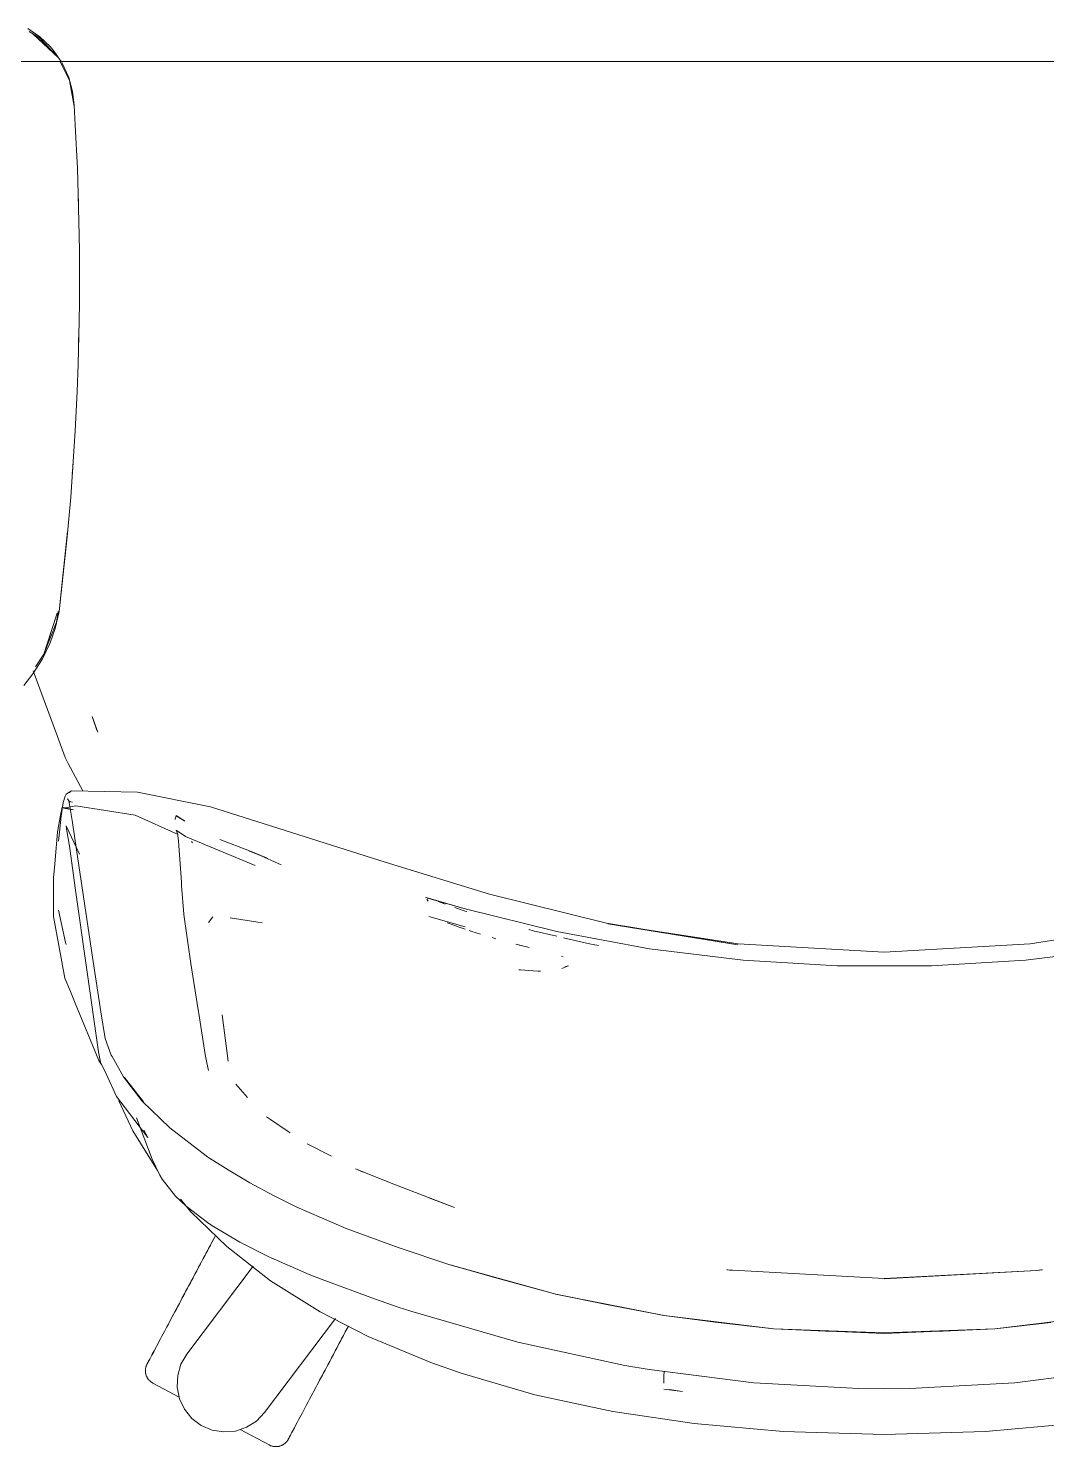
# Model space of a CAD drawing. Header units: millimetres. Extents: x 155927 to 317870, y -36033 to 97293.
# Drawn here: x 178072.1 to 178364.9, y 16508.6 to 16916.7 of the extents above; entities that cross this region are included whole.
import ezdxf

# ---------------------------------------------------------------- set-up
doc = ezdxf.new("R2010")
doc.units = ezdxf.units.MM
doc.header["$MEASUREMENT"] = 0
doc.layers.add('G-IMPT', color=8, linetype='CONTINUOUS', lineweight=9)
doc.layers.add('I-FURN', color=8, linetype='CONTINUOUS', lineweight=9)

msp = doc.modelspace()

# ---------------------------------------------------------------- linework, layer by layer
at = {"layer": 'G-IMPT'}
for p, q in [((178075.36, 16914.24), (178071.9, 16916.69)), ((178072.26, 16915.76), (178075.41, 16913.87)), ((178073.32, 16915.07), (178074.79, 16913.79)), ((178073.32, 16915.07), (178080.71, 16908.16)), ((178074.95, 16913.65), (178078.48, 16910.57)), ((178078.4, 16911.38), (178075.36, 16914.24)), ((178075.41, 16913.87), (178080.71, 16908.16)), ((178078.4, 16911.38), (178079.54, 16910.05)), ((178080.71, 16908.16), (178078.48, 16910.57)), ((178081.49, 16907.2), (178079.54, 16910.05)), ((178081.82, 16905.93), (178081.19, 16907.2)), ((178081.74, 16906.83), (178083.73, 16902.51)), ((178081.82, 16905.93), (178083.92, 16901.67)), ((178084.79, 16898.55), (178083.73, 16902.51)), ((178083.92, 16901.67), (178085.29, 16894.32)), ((178085.29, 16894.55), (178084.79, 16898.55)), ((178085.57, 16888.88), (178085.29, 16894.55)), ((178085.57, 16888.88), (178086.19, 16876.32)), ((178086.31, 16872.78), (178086.19, 16876.32)), ((178086.69, 16857.11), (178086.31, 16872.78)), ((178086.37, 16869.38), (178086.52, 16866.05)), ((178086.52, 16863.83), (178086.52, 16866.05)), ((178086.69, 16857.11), (178086.74, 16852.6)), ((178086.74, 16852.6), (178086.74, 16837.88)), ((178086.66, 16832.41), (178086.74, 16837.88)), ((178086.66, 16832.41), (178086.37, 16820.1)), ((178086.53, 16825.63), (178086.53, 16827.71)), ((178086.45, 16823.98), (178086.53, 16825.63)), ((178086.08, 16812.23), (178086.37, 16820.1)), ((178086.08, 16812.23), (178085.54, 16800.92)), ((178084.98, 16792.05), (178085.54, 16800.92)), ((178084.98, 16792.05), (178084.25, 16781.76)), ((178084.84, 16790.01), (178084.71, 16788.59)), ((178084.84, 16790.01), (178084.93, 16791.91)), ((178083.26, 16770.36), (178084.25, 16781.76)), ((178080.91, 16748.93), (178083.37, 16771.88)), ((178080.91, 16748.93), (178083.26, 16770.36)), ((178083.37, 16771.88), (178081.24, 16751.74)), ((178080.91, 16748.93), (178079.75, 16743.97)), ((178080.69, 16748.85), (178080.12, 16745.8)), ((178080.91, 16748.93), (178081.24, 16751.74)), ((178076.51, 16736.57), (178080.33, 16748.43)), ((178080.12, 16745.8), (178076.51, 16736.57)), ((178077.41, 16739.28), (178080.33, 16748.43)), ((178078.31, 16739.83), (178079.75, 16743.97)), ((178076.51, 16736.57), (178074.09, 16733)), ((178076.12, 16735.25), (178078.31, 16739.83)), ((178076.51, 16736.57), (178077.41, 16739.28)), ((178076.12, 16735.25), (178073.39, 16730.93)), ((178070.76, 16727.62), (178073.39, 16730.93)), ((178073.5, 16731.82), (178080.45, 16712.88)), ((178092.04, 16714.19), (178090.41, 16718.65)), ((178090.41, 16718.65), (178091.79, 16714.77)), ((178080.45, 16712.88), (178082.64, 16706.91)), ((178092.04, 16714.19), (178091.79, 16714.77)), ((178083.56, 16705.15), (178082.64, 16706.91)), ((178087.71, 16697.25), (178083.56, 16705.15)), ((178082.67, 16695.79), (178082.11, 16693.93)), ((178082.67, 16695.79), (178082.99, 16696.33)), ((178082.99, 16696.33), (178083.48, 16696.71)), ((178084.52, 16697.31), (178083.48, 16696.71)), ((178084.1, 16696.83), (178083.48, 16696.71)), ((178083.48, 16696.71), (178083.56, 16696.73)), ((178084.1, 16696.83), (178083.56, 16696.73)), ((178103.5, 16696.93), (178084.52, 16697.31)), ((178103.5, 16696.93), (178124.46, 16692.73)), ((178081.32, 16690.24), (178081.76, 16692.56)), ((178081.58, 16690.65), (178082.11, 16693.93)), ((178085.04, 16691.84), (178081.76, 16692.56)), ((178082.18, 16692.33), (178085.76, 16693.01)), ((178085.04, 16691.84), (178082.18, 16692.33)), ((178083.71, 16694.44), (178083.31, 16694.94)), ((178083.87, 16693.85), (178083.31, 16694.94)), ((178083.87, 16693.85), (178083.7, 16694.47)), ((178083.7, 16694.47), (178084.81, 16688.2)), ((178083.71, 16694.44), (178084.25, 16694.12)), ((178084.75, 16694.04), (178084.25, 16694.12)), ((178102.8, 16690.3), (178085.76, 16693.01)), ((178174.7, 16676.74), (178124.46, 16692.73)), ((178080.51, 16685.99), (178081.32, 16690.24)), ((178081.5, 16690.04), (178080.99, 16685.35)), ((178081.58, 16690.65), (178081.5, 16690.04)), ((178084.81, 16688.2), (178085.92, 16680.35)), ((178102.8, 16690.3), (178115.15, 16684.69)), ((178114.31, 16689.06), (178114.33, 16689.22)), ((178114.33, 16689.22), (178114.61, 16690.09)), ((178114.63, 16690.16), (178114.61, 16690.09)), ((178117.09, 16688.57), (178114.61, 16690.09)), ((178114.61, 16690.09), (178117.08, 16688.61)), ((178114.63, 16690.16), (178117.09, 16688.57)), ((178080.47, 16685.52), (178079.66, 16676.2)), ((178080.47, 16685.52), (178080.51, 16685.99)), ((178080.99, 16685.35), (178080.77, 16682.76)), ((178082.9, 16687.23), (178086.76, 16679.1)), ((178082.9, 16687.23), (178083.05, 16686.36)), ((178083.88, 16681.34), (178083.05, 16686.36)), ((178114.92, 16685.23), (178114.63, 16685.95)), ((178114.63, 16685.95), (178117.3, 16684.19)), ((178114.92, 16685.23), (178114.93, 16685.22)), ((178115.22, 16682.84), (178114.93, 16685.22)), ((178117.3, 16684.19), (178137.28, 16675.76)), ((178135.64, 16680.05), (178127.17, 16683.31)), ((178083.88, 16681.34), (178084.09, 16680.04)), ((178085.53, 16669.38), (178084.09, 16680.04)), ((178085.92, 16680.35), (178090.48, 16649.47)), ((178115.22, 16682.84), (178115.23, 16682.76)), ((178115.52, 16678.88), (178115.23, 16682.76)), ((178119.02, 16682.74), (178119.29, 16682.3)), ((178140.54, 16678.04), (178135.44, 16680.06)), ((178135.44, 16680.06), (178140.99, 16677.86)), ((178135.64, 16680.05), (178140.54, 16678.04)), ((178079.66, 16676.2), (178079.32, 16672.24)), ((178116.08, 16671.02), (178115.52, 16678.88)), ((178138.02, 16679.03), (178144.74, 16675.98)), ((178204.67, 16667.56), (178174.7, 16676.74)), ((178079.32, 16668.07), (178079.32, 16672.24)), ((178116.16, 16670.04), (178116.08, 16671.02)), ((178079.35, 16661.1), (178079.32, 16668.07)), ((178085.53, 16669.38), (178092.21, 16622.17)), ((178116.78, 16661.79), (178116.16, 16670.04)), ((178204.67, 16667.56), (178238.36, 16659.25)), ((178080.76, 16662.97), (178082.8, 16653.66)), ((178186.5, 16666.6), (178186.26, 16666.47)), ((178197.72, 16663.33), (178186.5, 16666.6)), ((178187.04, 16665.51), (178186.66, 16666.12)), ((178187.04, 16665.51), (178186.89, 16665.72)), ((178197.72, 16663.33), (178186.9, 16666.45)), ((178187.19, 16666.39), (178186.9, 16666.45)), ((178197.72, 16663.33), (178187.19, 16666.39)), ((178190.98, 16665.06), (178189.9, 16665.46)), ((178191.95, 16664.71), (178190.98, 16665.06)), ((178194.7, 16663.72), (178195.5, 16663.44)), ((178197.73, 16662.7), (178195.5, 16663.44)), ((178224.04, 16656.78), (178197.72, 16663.33)), ((178079.35, 16661.1), (178082.59, 16643.41)), ((178116.78, 16661.79), (178116.79, 16661.71)), ((178118.82, 16647.64), (178116.79, 16661.71)), ((178125.16, 16661.05), (178123.89, 16659.41)), ((178130.11, 16660.7), (178139.28, 16659.3)), ((178130.11, 16660.7), (178130.46, 16660.66)), ((178197.73, 16658.14), (178187.3, 16661.17)), ((178192.55, 16659.26), (178194.71, 16658.5)), ((178197.73, 16662.7), (178198.18, 16662.55)), ((178238.36, 16659.25), (178276.1, 16652.99)), ((178276.27, 16653.25), (178238.74, 16658.98)), ((178276.1, 16652.99), (178238.74, 16658.98)), ((178398.16, 16659.25), (178360.25, 16653.25)), ((178195.43, 16658.25), (178194.71, 16658.5)), ((178195.43, 16658.25), (178197.73, 16657.48)), ((178198.86, 16657.1), (178199.65, 16656.85)), ((178199.65, 16656.85), (178202.14, 16656.06)), ((178205.43, 16655.07), (178206.55, 16654.74)), ((178217.31, 16657.02), (178216.02, 16657.36)), ((178224.06, 16655.46), (178217.31, 16657.02)), ((178224.04, 16656.78), (178250.71, 16651.85)), ((178233.45, 16653.3), (178226.03, 16655.01)), ((178082.8, 16653.66), (178082.96, 16653.09)), ((178212.23, 16653.16), (178216.09, 16652.17)), ((178212.23, 16653.16), (178213.75, 16652.77)), ((178236.08, 16652.83), (178233.45, 16653.3)), ((178250.71, 16651.85), (178277.63, 16648.55)), ((178276.27, 16653.25), (178318.26, 16650.89)), ((178360.25, 16653.25), (178318.26, 16650.89)), ((178385.81, 16651.85), (178358.89, 16648.55)), ((178090.48, 16649.47), (178092.87, 16633.71)), ((178118.82, 16647.64), (178120.93, 16634.29)), ((178225.85, 16649.57), (178225.44, 16649.7)), ((178227.45, 16646.9), (178225.5, 16646.21)), ((178227.45, 16646.9), (178226.4, 16646.68)), ((178304.7, 16646.9), (178277.63, 16648.55)), ((178331.82, 16646.9), (178304.7, 16646.9)), ((178331.82, 16646.9), (178358.89, 16648.55)), ((178082.59, 16643.41), (178084.18, 16639.55)), ((178213.58, 16645.74), (178213.1, 16645.78)), ((178217.28, 16645.47), (178213.58, 16645.74)), ((178217.28, 16645.47), (178218.66, 16645.37)), ((178219.36, 16645.36), (178218.66, 16645.37)), ((178085.57, 16636.18), (178084.18, 16639.55)), ((178092.37, 16619.73), (178085.57, 16636.18)), ((178120.93, 16634.29), (178121.01, 16633.78)), ((178094.17, 16626.03), (178092.87, 16633.71)), ((178121.11, 16633.17), (178121.01, 16633.78)), ((178121.11, 16633.17), (178122.91, 16621.44)), ((178127.79, 16632.87), (178129.57, 16619.51)), ((178092.21, 16622.17), (178092.85, 16619.17)), ((178094.17, 16626.03), (178095.92, 16621.24)), ((178093.14, 16618.56), (178092.37, 16619.73)), ((178094.42, 16615.81), (178092.85, 16619.17)), ((178096.14, 16620.82), (178095.92, 16621.24)), ((178099.43, 16614.99), (178096.14, 16620.82)), ((178122.91, 16621.44), (178122.98, 16620.98)), ((178123.4, 16618.99), (178122.98, 16620.98)), ((178123.86, 16616.83), (178123.4, 16618.99)), ((178129.57, 16619.51), (178129.42, 16619.98)), ((178094.42, 16615.81), (178097.46, 16609.29)), ((178099.43, 16614.99), (178104.84, 16608.02)), ((178105.15, 16607.81), (178099.75, 16614.76)), ((178099.75, 16614.76), (178102.34, 16611.38)), ((178105.15, 16607.81), (178102.34, 16611.38)), ((178135.07, 16609.01), (178131.73, 16612.92)), ((178106.4, 16597.58), (178097.46, 16609.29)), ((178098.13, 16608.1), (178102.11, 16599.47)), ((178112.75, 16600.29), (178104.84, 16608.02)), ((178103.17, 16603.24), (178107.68, 16591.33)), ((178141.7, 16602.74), (178140.6, 16603.49)), ((178141.7, 16602.74), (178146.83, 16599.24)), ((178102.11, 16599.47), (178109.23, 16588.02)), ((178106.4, 16597.58), (178105.24, 16599.61)), ((178112.75, 16600.29), (178123.18, 16592.26)), ((178146.83, 16599.24), (178147.41, 16598.85)), ((178152.31, 16595.71), (178159.28, 16592.17)), ((178108.75, 16589.1), (178107.68, 16591.33)), ((178123.44, 16592.1), (178123.18, 16592.26)), ((178129.54, 16588.21), (178123.44, 16592.1)), ((178109.93, 16586.67), (178108.75, 16589.1)), ((178110.54, 16585.53), (178109.93, 16586.67)), ((178110.54, 16585.53), (178114.4, 16580.67)), ((178129.54, 16588.21), (178135.76, 16584.45)), ((178175.47, 16584.82), (178166.14, 16588.54)), ((178166.14, 16588.54), (178168.39, 16587.54)), ((178142.56, 16580.88), (178135.76, 16584.45)), ((178177.2, 16584.15), (178175.47, 16584.82)), ((178194.64, 16577.44), (178177.2, 16584.15)), ((178114.4, 16580.67), (178117.43, 16577.77)), ((178118.85, 16576.1), (178115.85, 16579.77)), ((178117.43, 16577.77), (178123.56, 16573.06)), ((178142.56, 16580.88), (178149.28, 16577.49)), ((178163.51, 16571.31), (178149.28, 16577.49)), ((178194.64, 16577.44), (178187.21, 16580.16)), ((178118.85, 16576.1), (178129.14, 16566.14)), ((178123.56, 16573.06), (178124.85, 16572.19)), ((178132.85, 16567.46), (178124.85, 16572.19)), ((178178.39, 16565.85), (178163.51, 16571.31)), ((178141.74, 16556.34), (178129.14, 16566.14)), ((178133.44, 16567.15), (178132.85, 16567.46)), ((178133.44, 16567.15), (178141.46, 16563.15)), ((178178.39, 16565.85), (178193.3, 16560.85)), ((178141.9, 16562.93), (178141.46, 16563.15)), ((178141.9, 16562.93), (178152.86, 16558.16)), ((178223.8, 16552.46), (178193.3, 16560.85)), ((178206.56, 16557.11), (178193.39, 16560.89)), ((178223.8, 16552.46), (178193.39, 16560.89)), ((178152.86, 16558.16), (178156.54, 16556.68)), ((178206.56, 16557.11), (178223.8, 16552.46)), ((178318.26, 16556.96), (178272.92, 16559.46)), ((178272.92, 16559.46), (178274.53, 16559.23)), ((178272.98, 16559.5), (178273.23, 16559.46)), ((178274.53, 16559.23), (178273.23, 16559.46)), ((178318.26, 16556.9), (178361.99, 16559.23)), ((178318.26, 16556.96), (178361.99, 16559.23)), ((178361.99, 16559.23), (178363.77, 16559.49)), ((178361.99, 16559.23), (178363.29, 16559.46)), ((178363.54, 16559.5), (178363.29, 16559.46)), ((178156.04, 16547.36), (178141.74, 16556.34)), ((178171.61, 16551.08), (178156.54, 16556.68)), ((178171.61, 16551.08), (178178.43, 16548.74)), ((178182.04, 16547.55), (178178.43, 16548.74)), ((178254.93, 16546.29), (178223.69, 16552.5)), ((178223.69, 16552.5), (178254.85, 16546.29)), ((178223.8, 16552.46), (178238.82, 16549.38)), ((178254.93, 16546.29), (178238.82, 16549.38)), ((178169.81, 16540.27), (178156.04, 16547.36)), ((178182.04, 16547.55), (178212.86, 16538.6)), ((178286.44, 16542.46), (178254.85, 16546.29)), ((178270.41, 16544.34), (178254.93, 16546.29)), ((178286.48, 16542.5), (178254.93, 16546.29)), ((178350.04, 16542.5), (178381.59, 16546.29)), ((178350.08, 16542.46), (178381.67, 16546.29)), ((178270.41, 16544.34), (178286.48, 16542.5)), ((178318.26, 16541.13), (178286.44, 16542.46)), ((178286.48, 16542.5), (178301.38, 16541.83)), ((178286.48, 16542.5), (178318.26, 16541.36)), ((178301.38, 16541.83), (178318.26, 16541.36)), ((178350.04, 16542.5), (178318.26, 16541.36)), ((178350.08, 16542.46), (178318.26, 16541.13)), ((178335.14, 16541.83), (178318.26, 16541.36)), ((178335.14, 16541.83), (178350.04, 16542.5)), ((178350.04, 16542.5), (178366.11, 16544.34)), ((178187.79, 16532.75), (178169.81, 16540.27)), ((178243.65, 16531.94), (178212.86, 16538.6)), ((178187.79, 16532.75), (178196.52, 16529.68)), ((178196.52, 16529.68), (178217.76, 16523.51)), ((178250.58, 16530.75), (178243.65, 16531.94)), ((178280.74, 16526.94), (178250.58, 16530.75)), ((178254.81, 16526.86), (178254.89, 16528.96)), ((178254.93, 16530.2), (178254.89, 16528.96)), ((178355.78, 16526.94), (178385.94, 16530.75)), ((178254.81, 16526.86), (178254.82, 16526.98)), ((178254.84, 16525.1), (178260.26, 16524.45)), ((178256.49, 16525.02), (178260.26, 16524.45)), ((178310.95, 16525.32), (178280.74, 16526.94)), ((178310.95, 16525.32), (178318.26, 16525.23)), ((178325.57, 16525.32), (178318.26, 16525.23)), ((178325.57, 16525.32), (178355.78, 16526.94)), ((178217.76, 16523.51), (178240.13, 16518.69)), ((178263.55, 16515.2), (178240.13, 16518.69)), ((178289.12, 16512.94), (178263.55, 16515.2)), ((178318.26, 16512.09), (178289.12, 16512.94)), ((178347.4, 16512.94), (178318.26, 16512.09)), ((178372.97, 16515.2), (178347.4, 16512.94))]:
    msp.add_line(p, q, dxfattribs=at)
at = {"layer": 'I-FURN'}
for p, q in [((177560.49, 16907.2), (178960.49, 16907.2)), ((178960.49, 16907.2), (177560.49, 16907.2)), ((178125.88, 16569.3), (178125.4, 16568.41)), ((178123.13, 16564.14), (178123.65, 16565.1)), ((178123.92, 16565.62), (178123.41, 16564.66)), ((178123.65, 16565.1), (178124.15, 16566.06)), ((178124.42, 16566.56), (178123.92, 16565.62)), ((178124.15, 16566.06), (178124.65, 16566.99)), ((178124.92, 16567.49), (178124.42, 16566.56)), ((178124.65, 16566.99), (178125.14, 16567.92)), ((178125.4, 16568.41), (178124.92, 16567.49)), ((178125.14, 16567.92), (178125.62, 16568.82)), ((178121.04, 16560.19), (178121.57, 16561.19)), ((178121.85, 16561.73), (178121.32, 16560.73)), ((178121.57, 16561.19), (178122.09, 16562.18)), ((178122.38, 16562.71), (178121.85, 16561.73)), ((178122.09, 16562.18), (178122.62, 16563.17)), ((178122.9, 16563.69), (178122.38, 16562.71)), ((178122.62, 16563.17), (178123.13, 16564.14)), ((178123.41, 16564.66), (178122.9, 16563.69)), ((178117.66, 16535.21), (178136.74, 16560.53)), ((178118.9, 16556.18), (178119.44, 16557.18)), ((178119.72, 16557.73), (178119.19, 16556.72)), ((178119.44, 16557.18), (178119.97, 16558.19)), ((178120.26, 16558.73), (178119.72, 16557.73)), ((178119.97, 16558.19), (178120.5, 16559.19)), ((178120.79, 16559.73), (178120.26, 16558.73)), ((178120.5, 16559.19), (178121.04, 16560.19)), ((178121.32, 16560.73), (178120.79, 16559.73)), ((178117.07, 16552.73), (178116.54, 16551.74)), ((178116.78, 16552.2), (178117.31, 16553.18)), ((178117.59, 16553.72), (178117.07, 16552.73)), ((178117.31, 16553.18), (178117.84, 16554.18)), ((178118.12, 16554.72), (178117.59, 16553.72)), ((178117.84, 16554.18), (178118.37, 16555.18)), ((178118.66, 16555.72), (178118.12, 16554.72)), ((178118.37, 16555.18), (178118.9, 16556.18)), ((178119.19, 16556.72), (178118.66, 16555.72)), ((178115.01, 16548.85), (178114.51, 16547.92)), ((178114.74, 16548.35), (178115.24, 16549.29)), ((178115.51, 16549.81), (178115.01, 16548.85)), ((178115.24, 16549.29), (178115.75, 16550.25)), ((178116.02, 16550.77), (178115.51, 16549.81)), ((178115.75, 16550.25), (178116.26, 16551.22)), ((178116.54, 16551.74), (178116.02, 16550.77)), ((178116.26, 16551.22), (178116.78, 16552.2)), ((178112.36, 16543.87), (178112.81, 16544.73)), ((178113.06, 16545.2), (178112.6, 16544.33)), ((178112.81, 16544.73), (178113.28, 16545.61)), ((178113.54, 16546.09), (178113.06, 16545.2)), ((178113.28, 16545.61), (178113.76, 16546.5)), ((178114.02, 16546.99), (178113.54, 16546.09)), ((178113.76, 16546.5), (178114.24, 16547.42)), ((178114.51, 16547.92), (178114.02, 16546.99)), ((178114.24, 16547.42), (178114.74, 16548.35)), ((178160.41, 16545.43), (178140.01, 16518.37)), ((178110.88, 16541.08), (178110.48, 16540.33)), ((178111.29, 16541.86), (178110.88, 16541.08)), ((178111.71, 16542.66), (178111.29, 16541.86)), ((178112.15, 16543.49), (178111.71, 16542.66)), ((178111.91, 16543.04), (178112.36, 16543.87)), ((178112.6, 16544.33), (178112.15, 16543.49)), ((178162.18, 16539.6), (178162.71, 16540.59)), ((178162.99, 16541.12), (178162.47, 16540.13)), ((178162.71, 16540.59), (178163.23, 16541.57)), ((178163.51, 16542.1), (178162.99, 16541.12)), ((178163.23, 16541.57), (178163.75, 16542.54)), ((178164.03, 16543.07), (178163.51, 16542.1)), ((178163.75, 16542.54), (178164.13, 16543.26)), ((178164.13, 16543.26), (178164.03, 16543.07)), ((178108.41, 16536.45), (178108.13, 16535.91)), ((178108.26, 16536.16), (178108.55, 16536.71)), ((178108.71, 16537.02), (178108.41, 16536.45)), ((178108.55, 16536.71), (178108.86, 16537.29)), ((178109.03, 16537.62), (178108.71, 16537.02)), ((178109.37, 16538.25), (178109.03, 16537.62)), ((178109.72, 16538.92), (178109.37, 16538.25)), ((178110.09, 16539.61), (178109.72, 16538.92)), ((178110.48, 16540.33), (178110.09, 16539.61)), ((178160.05, 16535.59), (178160.59, 16536.59)), ((178160.87, 16537.14), (178160.34, 16536.13)), ((178160.59, 16536.59), (178161.12, 16537.6)), ((178161.41, 16538.14), (178160.87, 16537.14)), ((178161.12, 16537.6), (178161.65, 16538.6)), ((178161.94, 16539.14), (178161.41, 16538.14)), ((178161.65, 16538.6), (178162.18, 16539.6)), ((178162.47, 16540.13), (178161.94, 16539.14)), ((178106.12, 16532.13), (178106.19, 16532.28)), ((178106.19, 16532.28), (178106.21, 16532.32)), ((178106.21, 16532.32), (178106.22, 16532.34)), ((178106.22, 16532.32), (178106.21, 16532.32)), ((178106.22, 16532.34), (178106.26, 16532.4)), ((178106.24, 16532.37), (178106.22, 16532.32)), ((178106.28, 16532.45), (178106.24, 16532.37)), ((178106.26, 16532.4), (178106.31, 16532.5)), ((178106.35, 16532.57), (178106.28, 16532.45)), ((178106.31, 16532.5), (178106.38, 16532.64)), ((178106.43, 16532.73), (178106.35, 16532.57)), ((178106.38, 16532.64), (178106.48, 16532.82)), ((178106.54, 16532.93), (178106.43, 16532.73)), ((178106.48, 16532.82), (178106.6, 16533.04)), ((178106.67, 16533.17), (178106.54, 16532.93)), ((178106.6, 16533.04), (178106.73, 16533.3)), ((178106.82, 16533.45), (178106.67, 16533.17)), ((178106.73, 16533.3), (178106.89, 16533.59)), ((178106.99, 16533.77), (178106.82, 16533.45)), ((178106.89, 16533.59), (178107.07, 16533.93)), ((178107.18, 16534.13), (178106.99, 16533.77)), ((178107.07, 16533.93), (178107.27, 16534.3)), ((178107.38, 16534.52), (178107.18, 16534.13)), ((178107.27, 16534.3), (178107.49, 16534.71)), ((178107.61, 16534.95), (178107.38, 16534.52)), ((178107.49, 16534.71), (178107.72, 16535.16)), ((178107.86, 16535.41), (178107.61, 16534.95)), ((178107.72, 16535.16), (178107.98, 16535.64)), ((178108.13, 16535.91), (178107.86, 16535.41)), ((178107.98, 16535.64), (178108.26, 16536.16)), ((178115.03, 16529.05), (178115.97, 16532.29)), ((178115.97, 16532.29), (178117.66, 16535.21)), ((178157.92, 16531.59), (178158.45, 16532.58)), ((178158.74, 16533.12), (178158.21, 16532.12)), ((178158.45, 16532.58), (178158.98, 16533.58)), ((178159.27, 16534.12), (178158.74, 16533.12)), ((178158.98, 16533.58), (178159.52, 16534.58)), ((178159.8, 16535.13), (178159.27, 16534.12)), ((178159.52, 16534.58), (178160.05, 16535.59)), ((178160.34, 16536.13), (178159.8, 16535.13)), ((178105.74, 16530.58), (178105.75, 16530.74)), ((178105.74, 16530.42), (178105.74, 16530.58)), ((178105.75, 16530.26), (178105.74, 16530.42)), ((178105.75, 16530.74), (178105.77, 16530.9)), ((178105.76, 16530.09), (178105.75, 16530.26)), ((178105.77, 16529.93), (178105.76, 16530.09)), ((178105.77, 16530.9), (178105.79, 16531.06)), ((178105.79, 16529.77), (178105.77, 16529.93)), ((178105.79, 16531.06), (178105.82, 16531.22)), ((178105.82, 16529.62), (178105.79, 16529.77)), ((178105.82, 16531.22), (178105.86, 16531.38)), ((178105.86, 16529.46), (178105.82, 16529.62)), ((178105.86, 16531.38), (178105.9, 16531.53)), ((178105.9, 16529.3), (178105.86, 16529.46)), ((178105.9, 16531.53), (178105.94, 16531.69)), ((178105.95, 16529.15), (178105.9, 16529.3)), ((178105.94, 16531.69), (178106, 16531.84)), ((178106, 16529), (178105.95, 16529.15)), ((178106, 16531.84), (178106.06, 16531.99)), ((178106.06, 16528.85), (178106, 16529)), ((178106.06, 16531.99), (178106.12, 16532.13)), ((178106.13, 16528.7), (178106.06, 16528.85)), ((178106.2, 16528.56), (178106.13, 16528.7)), ((178106.28, 16528.42), (178106.2, 16528.56)), ((178106.36, 16528.28), (178106.28, 16528.42)), ((178106.45, 16528.14), (178106.36, 16528.28)), ((178114.89, 16525.68), (178115.03, 16529.05)), ((178156.13, 16528.21), (178155.62, 16527.26)), ((178155.85, 16527.69), (178156.36, 16528.65)), ((178156.64, 16529.17), (178156.13, 16528.21)), ((178156.36, 16528.65), (178156.88, 16529.62)), ((178157.16, 16530.15), (178156.64, 16529.17)), ((178156.88, 16529.62), (178157.4, 16530.6)), ((178157.68, 16531.13), (178157.16, 16530.15)), ((178157.4, 16530.6), (178157.92, 16531.59)), ((178158.21, 16532.12), (178157.68, 16531.13)), ((178106.54, 16528.01), (178106.45, 16528.14)), ((178106.64, 16527.88), (178106.54, 16528.01)), ((178106.75, 16527.76), (178106.64, 16527.88)), ((178106.86, 16527.64), (178106.75, 16527.76)), ((178106.97, 16527.53), (178106.86, 16527.64)), ((178107.09, 16527.42), (178106.97, 16527.53)), ((178107.21, 16527.31), (178107.09, 16527.42)), ((178107.34, 16527.21), (178107.21, 16527.31)), ((178107.47, 16527.12), (178107.34, 16527.21)), ((178107.6, 16527.03), (178107.47, 16527.12)), ((178107.74, 16526.95), (178107.6, 16527.03)), ((178107.88, 16526.87), (178107.74, 16526.95)), ((178107.88, 16526.87), (178115.46, 16522.84)), ((178115.56, 16522.38), (178114.89, 16525.68)), ((178153.9, 16524.01), (178154.37, 16524.91)), ((178154.63, 16525.4), (178154.15, 16524.49)), ((178154.37, 16524.91), (178154.86, 16525.82)), ((178155.12, 16526.32), (178154.63, 16525.4)), ((178154.86, 16525.82), (178155.35, 16526.75)), ((178155.62, 16527.26), (178155.12, 16526.32)), ((178155.35, 16526.75), (178155.85, 16527.69)), ((178117, 16519.33), (178115.56, 16522.38)), ((178151.68, 16519.84), (178152.1, 16520.63)), ((178152.1, 16520.63), (178152.53, 16521.44)), ((178152.53, 16521.44), (178152.97, 16522.28)), ((178152.97, 16522.28), (178153.43, 16523.13)), ((178153.43, 16523.13), (178153.9, 16524.01)), ((178119.13, 16516.71), (178117, 16519.33)), ((178121.82, 16514.68), (178119.13, 16516.71)), ((178137.67, 16515.94), (178134.82, 16514.14)), ((178140.01, 16518.37), (178137.67, 16515.94)), ((178149.47, 16515.7), (178149.8, 16516.31)), ((178149.8, 16516.31), (178150.15, 16516.96)), ((178150.15, 16516.96), (178150.51, 16517.64)), ((178150.51, 16517.64), (178150.88, 16518.35)), ((178150.88, 16518.35), (178151.27, 16519.08)), ((178151.27, 16519.08), (178151.68, 16519.84)), ((178124.92, 16513.36), (178121.82, 16514.68)), ((178128.25, 16512.81), (178124.92, 16513.36)), ((178131.62, 16513.08), (178128.25, 16512.81)), ((178134.82, 16514.14), (178131.62, 16513.08)), ((178132.97, 16513.53), (178141.38, 16509.06)), ((178147.43, 16511.86), (178147.28, 16511.58)), ((178147.35, 16511.7), (178147.51, 16512)), ((178147.6, 16512.17), (178147.43, 16511.86)), ((178147.51, 16512), (178147.69, 16512.33)), ((178147.79, 16512.53), (178147.6, 16512.17)), ((178147.69, 16512.33), (178147.88, 16512.71)), ((178148, 16512.92), (178147.79, 16512.53)), ((178147.88, 16512.71), (178148.1, 16513.12)), ((178148.23, 16513.35), (178148, 16512.92)), ((178148.1, 16513.12), (178148.34, 16513.56)), ((178148.48, 16513.82), (178148.23, 16513.35)), ((178148.34, 16513.56), (178148.6, 16514.04)), ((178148.74, 16514.32), (178148.48, 16513.82)), ((178148.6, 16514.04), (178148.87, 16514.56)), ((178149.03, 16514.85), (178148.74, 16514.32)), ((178148.87, 16514.56), (178149.16, 16515.11)), ((178149.33, 16515.42), (178149.03, 16514.85)), ((178149.16, 16515.11), (178149.47, 16515.7)), ((178141.42, 16509.04), (178141.38, 16509.06)), ((178141.56, 16508.96), (178141.42, 16509.04)), ((178141.71, 16508.9), (178141.56, 16508.96)), ((178141.86, 16508.84), (178141.71, 16508.9)), ((178142.01, 16508.79), (178141.86, 16508.84)), ((178142.17, 16508.74), (178142.01, 16508.79)), ((178142.32, 16508.7), (178142.17, 16508.74)), ((178142.48, 16508.66), (178142.32, 16508.7)), ((178142.64, 16508.63), (178142.48, 16508.66)), ((178142.8, 16508.61), (178142.64, 16508.63)), ((178142.96, 16508.6), (178142.8, 16508.61)), ((178143.12, 16508.59), (178142.96, 16508.6)), ((178143.28, 16508.58), (178143.12, 16508.59)), ((178143.44, 16508.59), (178143.28, 16508.58)), ((178143.6, 16508.6), (178143.44, 16508.59)), ((178143.76, 16508.61), (178143.6, 16508.6)), ((178143.92, 16508.64), (178143.76, 16508.61)), ((178144.08, 16508.67), (178143.92, 16508.64)), ((178144.24, 16508.7), (178144.08, 16508.67)), ((178144.39, 16508.74), (178144.24, 16508.7)), ((178144.55, 16508.79), (178144.39, 16508.74)), ((178144.7, 16508.85), (178144.55, 16508.79)), ((178144.85, 16508.91), (178144.7, 16508.85)), ((178145, 16508.97), (178144.85, 16508.91)), ((178145.14, 16509.04), (178145, 16508.97)), ((178145.28, 16509.12), (178145.14, 16509.04)), ((178145.42, 16509.2), (178145.28, 16509.12)), ((178145.55, 16509.29), (178145.42, 16509.2)), ((178145.68, 16509.39), (178145.55, 16509.29)), ((178145.81, 16509.49), (178145.68, 16509.39)), ((178145.93, 16509.59), (178145.81, 16509.49)), ((178146.05, 16509.7), (178145.93, 16509.59)), ((178146.17, 16509.81), (178146.05, 16509.7)), ((178146.28, 16509.93), (178146.17, 16509.81)), ((178146.38, 16510.05), (178146.28, 16509.93)), ((178146.48, 16510.18), (178146.38, 16510.05)), ((178146.58, 16510.31), (178146.48, 16510.18)), ((178146.67, 16510.44), (178146.58, 16510.31)), ((178146.75, 16510.58), (178146.67, 16510.44)), ((178146.83, 16510.72), (178146.75, 16510.58)), ((178146.85, 16510.77), (178146.83, 16510.73)), ((178146.83, 16510.72), (178146.84, 16510.74)), ((178146.83, 16510.73), (178146.83, 16510.72)), ((178146.84, 16510.74), (178146.87, 16510.8)), ((178146.9, 16510.85), (178146.85, 16510.77)), ((178146.87, 16510.8), (178146.93, 16510.9)), ((178146.96, 16510.97), (178146.9, 16510.85)), ((178146.93, 16510.9), (178147, 16511.04)), ((178147.05, 16511.14), (178146.96, 16510.97)), ((178147, 16511.04), (178147.1, 16511.22)), ((178147.16, 16511.34), (178147.05, 16511.14)), ((178147.1, 16511.22), (178147.21, 16511.44)), ((178147.28, 16511.58), (178147.16, 16511.34)), ((178147.21, 16511.44), (178147.35, 16511.7))]:
    msp.add_line(p, q, dxfattribs=at)

doc.saveas('drawing.dxf')
